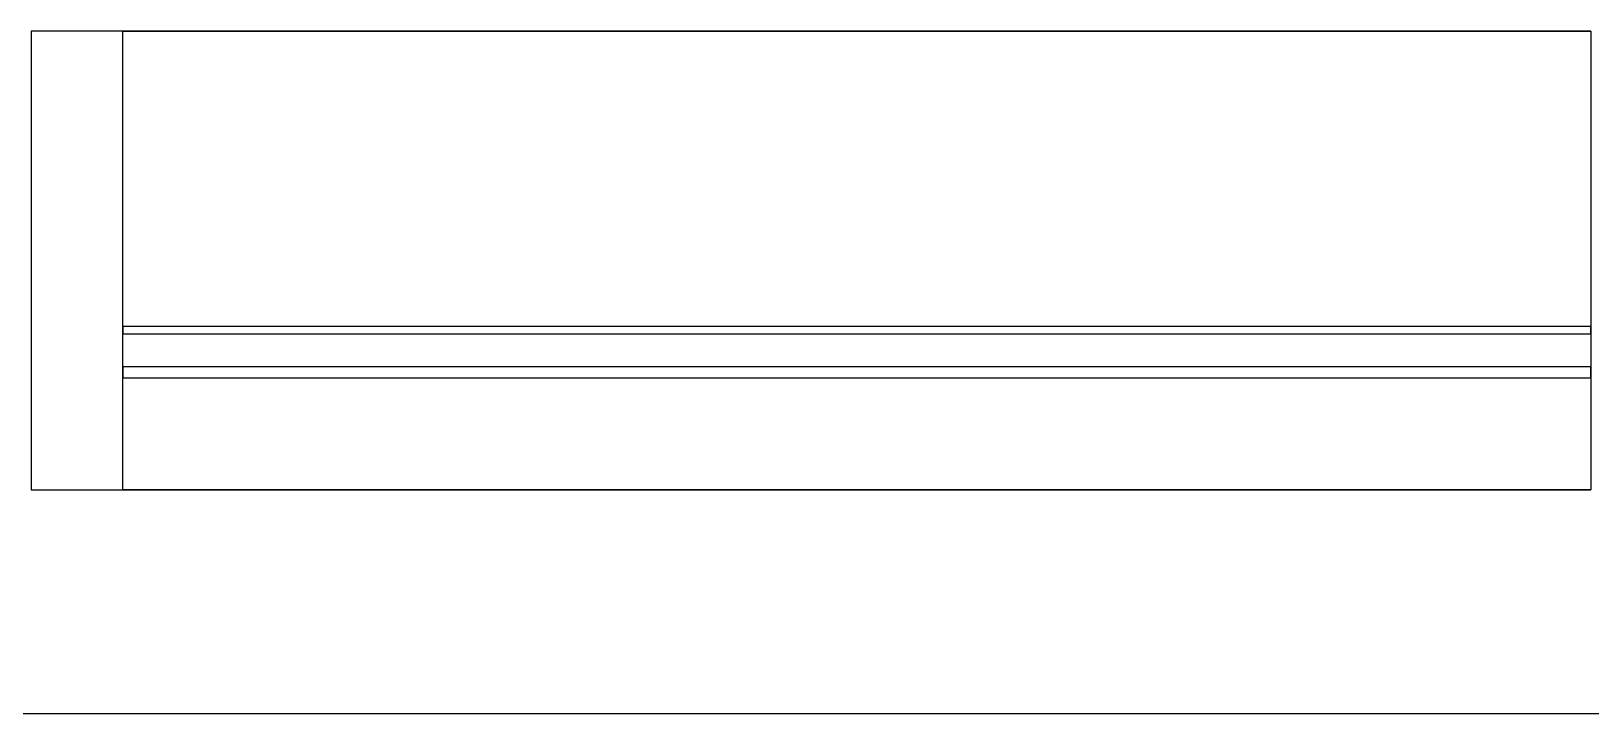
# Model space of a CAD drawing. Header units: metres. Extents: x 2.3 to 42.8, y 0.9 to 31.9.
# Drawn here: x 4.064 to 4.3987, y 13.5479 to 13.6944 of the extents above; entities that cross this region are included whole.
import ezdxf

# ---------------------------------------------------------------- set-up
doc = ezdxf.new("R2010")
doc.units = ezdxf.units.M
doc.layers.add('PARETI_STRUTTURE', color=7, linetype='Continuous')

msp = doc.modelspace()

# ---------------------------------------------------------------- linework, layer by layer
at = {"layer": 'PARETI_STRUTTURE'}
for points in [[(4.08367, 13.69441), (4.06399, 13.69441), (4.06399, 13.59598), (4.08367, 13.59598)], [(4.39866, 13.69441), (4.08367, 13.69441)], [(4.08367, 13.63102), (4.08367, 13.62945), (4.39866, 13.62945), (4.39866, 13.63102)], [(4.08367, 13.62236), (4.08367, 13.62), (4.39866, 13.62), (4.39866, 13.62236)]]:
    msp.add_lwpolyline(points, close=True, dxfattribs=at)
for points in [[(4.08367, 13.59598), (4.08367, 13.69441)], [(4.39866, 13.69441), (4.39866, 13.59598)], [(4.08367, 13.59598), (4.39866, 13.59598)], [(4.39866, 13.59598), (4.08367, 13.59598)], [(11.28316, 13.55916), (11.28316, 13.54786), (2.92113, 13.54786)]]:
    msp.add_lwpolyline(points, dxfattribs=at)

doc.saveas('drawing.dxf')
